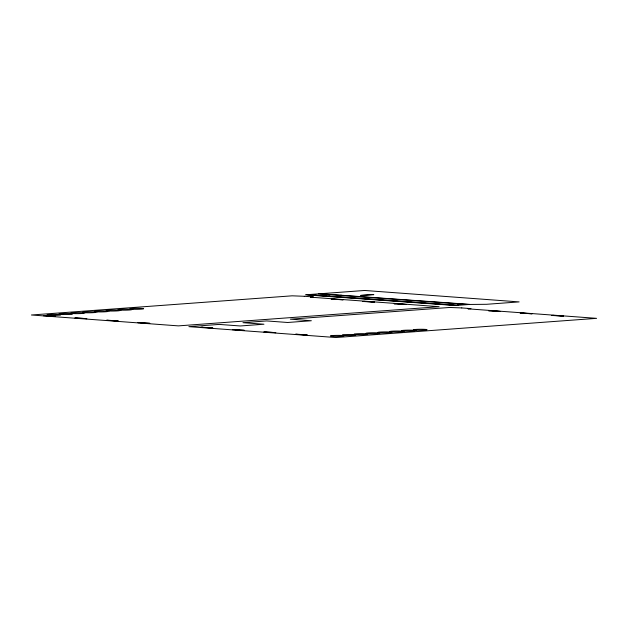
<?xml version="1.0" encoding="UTF-8"?>
<svg xmlns="http://www.w3.org/2000/svg" width="628" height="628" viewBox="0 0 628 628"><rect width="100%" height="100%" fill="white"/><g stroke="black" fill="none" stroke-linecap="round" stroke-linejoin="round"><path stroke-width="0.94" d="M328.358 296.251L329.818 296.141M340.211 295.38L341.671 295.27M317.658 295.49L319.134 295.38M329.504 294.618L330.987 294.508M468.684 304.517L455.347 305.498L305.381 294.83L364.64 290.474L519.128 301.903L486.582 304.297L457.506 304.564L468.684 304.517L318.718 293.849M320.202 293.739L469.595 304.368M308.348 294.611L458.314 305.279M306.864 294.72L456.831 305.389M304.282 296.283L292.13 295.819L31.4 314.997L178.383 325.877L439.121 306.692L310.507 297.177L313.466 296.958L304.282 296.283M461.768 307.932L449.617 307.469L290.364 319.189L311.362 320.743L287.655 322.486L266.657 320.932L242.958 322.674L263.956 324.229L240.249 325.971L219.251 324.417L188.879 326.654L335.87 337.526L596.6 318.349L467.986 308.835L470.953 308.615L461.768 307.932M44.863 315.554L43.379 315.664L55.358 316.331L44.863 315.554M372.514 294.556L360.668 295.427L373.833 294.65L372.514 294.556M76.357 317.886L74.873 317.996L86.86 318.663L76.357 317.886M332.644 299.038L331.168 299.14L343.147 299.807L332.644 299.038M107.851 320.217L106.375 320.327L118.354 320.994L107.851 320.217M364.146 301.361L362.662 301.471L374.641 302.139L364.146 301.361M139.353 322.549L137.87 322.659L149.849 323.326L139.353 322.549M395.64 303.693L394.156 303.803L406.135 304.47L395.64 303.693M202.342 327.212L200.866 327.321L212.845 327.989L202.342 327.212M233.844 329.543L232.36 329.653L244.339 330.32L233.844 329.543M490.13 310.687L488.647 310.797L500.626 311.464L490.13 310.687M265.338 331.874L263.854 331.984L275.833 332.652L265.338 331.874M521.625 313.019L520.149 313.129L532.128 313.796L521.625 313.019M296.832 334.206L295.356 334.316L307.335 334.983L296.832 334.206M553.127 315.35L551.643 315.46L563.622 316.127L553.127 315.35M49.934 315.358A6.924 0.51 -0.5 0 0 60.665 314.871A6.924 0.51 -0.5 0 0 50.656 314.479A6.924 0.51 -0.5 0 0 49.934 315.358M61.78 314.487A6.924 0.51 -0.5 0 0 72.518 314A6.924 0.51 -0.5 0 0 62.51 313.608A6.924 0.51 -0.5 0 0 61.78 314.487M73.633 313.615A6.924 0.51 -0.5 0 0 84.364 313.129A6.924 0.51 -0.5 0 0 74.355 312.736A6.924 0.51 -0.5 0 0 73.633 313.615M85.487 312.744A6.924 0.51 -0.5 0 0 96.217 312.257A6.924 0.51 -0.5 0 0 86.209 311.857A6.924 0.51 -0.5 0 0 85.487 312.744M97.34 311.873A6.924 0.51 -0.5 0 0 108.071 311.386A6.924 0.51 -0.5 0 0 98.062 310.986A6.924 0.51 -0.5 0 0 97.34 311.873M109.186 311.001A6.924 0.51 -0.5 0 0 119.924 310.515A6.924 0.51 -0.5 0 0 109.916 310.114A6.924 0.51 -0.5 0 0 109.186 311.001M121.039 310.13A6.924 0.51 -0.5 0 0 131.77 309.643A6.924 0.51 -0.5 0 0 121.761 309.243A6.924 0.51 -0.5 0 0 121.039 310.13M132.893 309.259A6.924 0.51 -0.5 0 0 143.624 308.772A6.924 0.51 -0.5 0 0 133.615 308.372A6.924 0.51 -0.5 0 0 132.893 309.259M345.251 335.462A6.924 0.51 -0.5 0 0 355.982 334.975A6.924 0.51 -0.5 0 0 345.973 334.583A6.924 0.51 -0.5 0 0 345.251 335.462M380.804 332.848A6.924 0.51 -0.5 0 0 391.542 332.361A6.924 0.51 -0.5 0 0 381.534 331.969A6.924 0.51 -0.5 0 0 380.804 332.848M392.657 331.976A6.924 0.51 -0.5 0 0 403.388 331.49A6.924 0.51 -0.5 0 0 393.379 331.097A6.924 0.51 -0.5 0 0 392.657 331.976M404.51 331.105A6.924 0.51 -0.5 0 0 415.241 330.618A6.924 0.51 -0.5 0 0 405.233 330.218A6.924 0.51 -0.5 0 0 404.51 331.105M416.364 330.234A6.924 0.51 -0.5 0 0 427.095 329.747A6.924 0.51 -0.5 0 0 417.086 329.347A6.924 0.51 -0.5 0 0 416.364 330.234M368.958 333.719A6.924 0.51 -0.5 0 0 379.689 333.233A6.924 0.51 -0.5 0 0 369.68 332.84A6.924 0.51 -0.5 0 0 368.958 333.719M333.397 336.333A6.924 0.51 -0.5 0 0 344.136 335.854A6.924 0.51 -0.5 0 0 334.127 335.454A6.924 0.51 -0.5 0 0 333.397 336.333M357.104 334.591A6.924 0.51 -0.5 0 0 367.835 334.104A6.924 0.51 -0.5 0 0 357.827 333.711A6.924 0.51 -0.5 0 0 357.104 334.591"/></g></svg>
